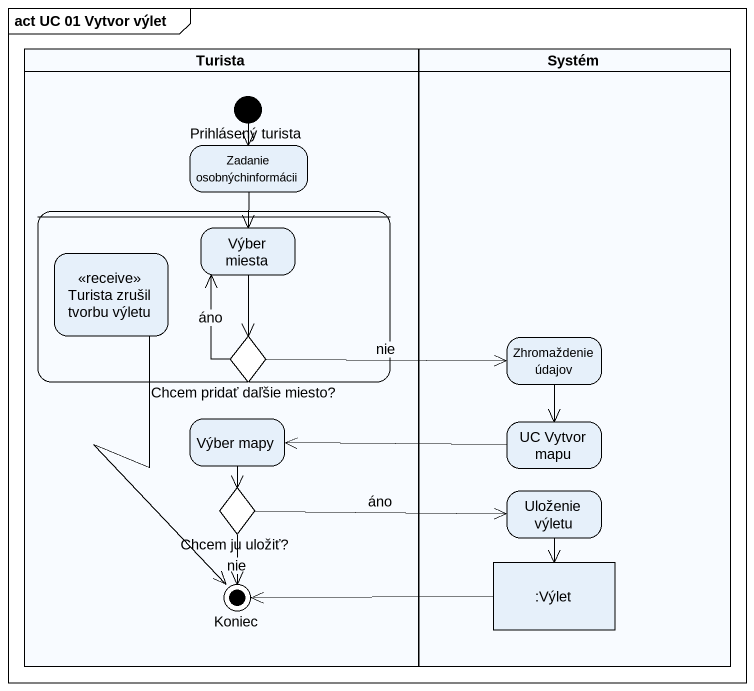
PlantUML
@startuml
mainframe act UC 01 Vytvor výlet
hide empty description
state Turista <<partition>> {
  state "Prihlásený turista" as Prihlásený_turista <<start>>
  state "Zadanie osobnýchinformácii" as Zadanie_osobnýchinformácii
  state " " as state1 {
    state "Turista zrušil tvorbu výletu" as Turista_zrušil_tvorbu_výletu <<receive>>
    state "Výber miesta" as Výber_miesta
    state "Chcem pridať daľšie miesto?" as Chcem_pridať_daľšie_miesto <<choice>>
  }
  state "Výber mapy" as Výber_mapy
  state "Chcem ju uložiť?" as Chcem_ju_uložiť <<choice>>
  state Koniec <<end>>
}
state Systém <<partition>> {
  state "Zhromaždenie údajov" as Zhromaždenie_údajov
  state "UC Vytvor mapu" as UC_Vytvor_mapu
  state "Uloženie výletu" as Uloženie_výletu
  state ":Výlet" as Výlet <<object>>
}
Prihlásený_turista --> Zadanie_osobnýchinformácii
Zadanie_osobnýchinformácii --> Výber_miesta
Turista_zrušil_tvorbu_výletu --> Koniec
Výber_miesta --> Chcem_pridať_daľšie_miesto
Chcem_pridať_daľšie_miesto -up-> Výber_miesta : áno
Chcem_pridať_daľšie_miesto -right-> Zhromaždenie_údajov : nie
Zhromaždenie_údajov --> UC_Vytvor_mapu
Výber_mapy --> Chcem_ju_uložiť
UC_Vytvor_mapu -left-> Výber_mapy
Chcem_ju_uložiť -right-> Uloženie_výletu : áno
Chcem_ju_uložiť --> Koniec : nie
Uloženie_výletu --> Výlet
Výlet -left-> Koniec
@enduml
